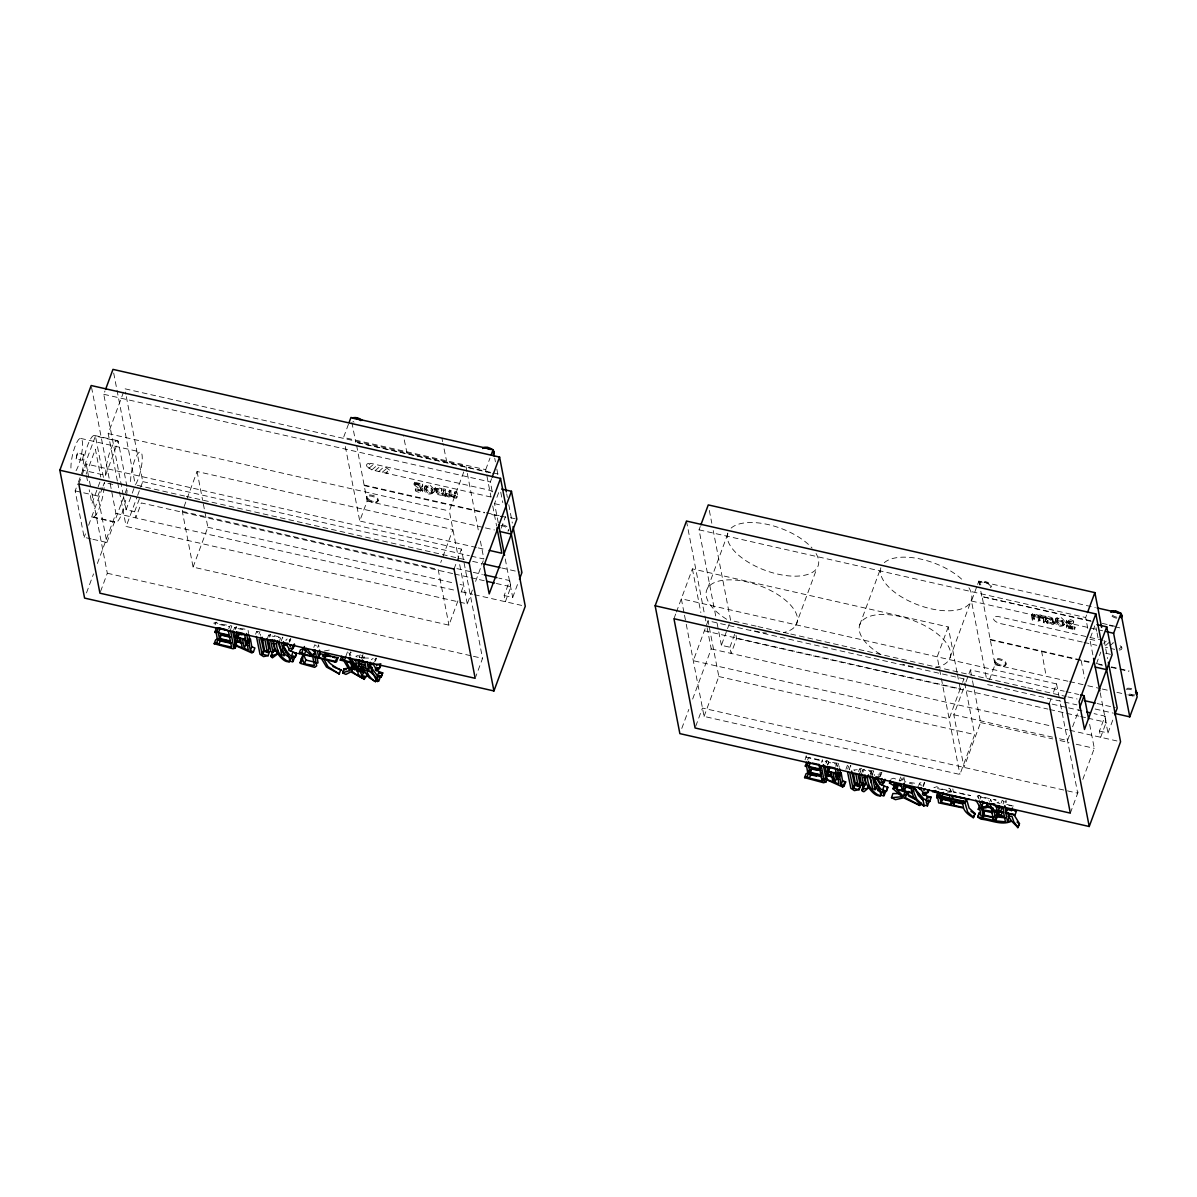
<?xml version="1.0" encoding="UTF-8"?>
<svg xmlns="http://www.w3.org/2000/svg" width="1197" height="1197" viewBox="0 0 1197 1197"><rect width="100%" height="100%" fill="white"/><g stroke="black" fill="none" stroke-linecap="round" stroke-linejoin="round"><path stroke-width="0.75" stroke-dasharray="5 3.75" d="M426.162 488.316C425.279 497.353 436.755 492.386 430.007 486.581C428.197 483.932 424.696 488.989 426.955 487.508C429.947 487.104 431.773 490.291 431.324 492.94M426.716 486.82C425.743 489.573 429.558 494.032 431.878 491.458M1062.308 625.103C1063.34 616.635 1052.103 620.54 1059.599 625.612C1067.126 627.527 1059.719 612.505 1057.131 620.465M1057.684 618.969C1056.637 621.737 1060.572 626.27 1062.861 623.607M414.371 482.211L414.566 483.244C420.192 484.83 424.097 492.94 415.913 488.316L415.254 489.782L420.716 490.979L420.012 489.214L414.012 484.74L414.371 482.211L422.706 484.097L422.87 484.95L422.317 486.446L415.673 484.935L416.227 483.438L422.87 484.95M1067.739 622.425L1073.111 623.607L1073.754 622.126L1068.712 620.659L1067.679 622.934L1074.652 629.712L1066.303 627.812L1066.153 626.974L1066.707 625.477L1073.35 626.989L1072.796 628.485L1066.153 626.974M1068.293 620.929L1069.011 622.709L1075.011 627.183L1074.652 629.712M435.977 490.531C435.289 494.87 441.693 493.119 442.396 495.184C438.536 495.738 431.698 492.386 435.154 487.867A4.145 1.93 20.3 0 1 437.04 487.403L441.992 488.78L441.543 491.294C433.239 490.172 436.172 486.491 442.202 489.812M436.531 489.034C435.843 493.373 442.247 491.623 442.95 493.688L442.396 495.184M1046.821 622.096C1057.16 626.57 1050.757 617.996 1046.073 618.236L1046.627 616.739C1050.487 616.186 1057.325 619.537 1053.854 624.056A4.145 1.93 20.3 0 1 1051.983 624.52L1047.031 623.143L1046.821 622.096C1046.896 618.46 1052.896 624.894 1053.061 620.555C1052.672 616.814 1047.225 618.939 1046.627 616.739M450.94 490.516L450.985 496.65L456.296 498.326L456.7 491.817L454.995 491.428L454.441 492.925C458.795 500.166 448.202 497.219 450.386 492.012L450.94 490.516L449.234 490.127L449.264 495.962L446.705 495.573L445.434 494.825L445.194 489.199L443.488 488.81L443.997 495.827L445.703 496.216L446.137 494.107C449.788 495.034 460.426 500.735 456.7 491.817M1031.649 615.587L1032.323 620.106L1034.028 620.495L1034.582 618.999C1030.228 611.757 1040.806 614.704 1038.622 619.911L1038.068 621.408L1039.774 621.797L1039.639 616.425L1041.106 615.901L1043.589 617.098L1043.829 622.709L1045.535 623.098L1046.088 621.602L1045.026 616.081L1043.32 615.707L1042.871 617.817L1034.193 615.108L1031.649 615.587L1032.413 613.807L1034.747 613.612L1038.038 615.273L1038.068 621.408M1032.203 614.091L1032.323 620.106M434.84 488.271L436.471 491.907L442.95 493.688M1054.183 623.652L1052.552 620.016L1046.073 618.236M449.264 495.962L449.234 490.127M455.01 497.264L454.995 491.428M1034.013 614.66L1034.028 620.495M1039.759 615.961L1039.774 621.797M920.942 782.539L919.356 783.826L921.106 785.367L924.772 782.599L923.336 786.504M424.576 487.418C422.317 497.877 440.466 494.795 431.339 486.416C428.87 482.765 421.149 487.792 426.985 486.61C430.576 486.67 434.107 490.112 432.94 493.792M425.13 485.922C423.499 490.381 429.888 495.049 433.494 492.296M1055.53 619.612C1053.285 630.071 1071.42 626.989 1062.278 618.595C1059.809 614.959 1052.103 620.016 1057.939 618.804C1061.544 618.849 1065.061 622.32 1063.894 626.001M1056.068 618.116C1054.452 622.59 1060.841 627.228 1064.447 624.505M415.254 489.782L415.464 490.845C424.307 495.962 423.663 487.104 415.673 484.935M422.556 491.728L422.87 488.63L416.227 483.438M1073.754 622.126L1073.559 621.078C1064.687 615.348 1063.909 626.899 1072.796 628.485M1066.467 620.181L1067.35 622.59L1073.35 626.989M123.246 495.094L103.75 394.292L104.992 390.97M91.137 538.904L84.149 537.318L75.157 490.89L77.715 483.992M78.344 482.271L95.446 436.067L118.189 441.229L127.166 487.658A21.606 5.207 -77.2 0 1 126.568 495.408M78.807 483.902L81.261 477.259M81.875 475.598L86.169 463.972L461.414 549.109L482.556 658.38L475.793 676.649M86.169 474.102L95.386 449.189L100.757 477.019M117.351 480.94L108.194 433.598L123.515 392.197M99.875 482.077L91.885 503.668L89.191 489.753M92.887 539.308L106.892 542.48L97.9 496.037L101.087 487.418M105.56 475.359L118.189 441.229A21.606 5.207 -77.2 0 0 110.378 450.551A21.606 5.207 -77.2 0 0 105.56 475.359L82.817 470.197A21.606 5.207 -77.2 0 1 87.635 445.389A21.606 5.207 -77.2 0 1 95.446 436.067L104.079 480.715M84.149 537.318L85.421 533.877M88.608 525.259L102.523 487.613M103.151 485.907L104.423 482.496A21.606 5.207 -77.2 0 1 99.605 507.304A21.606 5.207 -77.2 0 1 91.795 516.64L114.538 521.802A21.606 5.207 -77.2 0 0 126.358 496.83M86.498 592.904L93.531 573.887M97.376 563.518L115.914 513.378L109.555 480.491M106.892 542.48L127.166 487.658M452.646 573.558L141.351 502.935L135.815 517.882L134.618 511.703L126.089 509.757L131.625 494.81M132.239 493.149L134.692 486.506M100.548 591.527L107.311 573.243L91.107 489.468M472.381 590.061L467.279 603.857L126.149 526.471L136.997 497.144M137.64 495.423L142.742 481.613L126.194 396.027M134.618 511.703L140.154 496.74M457.927 600.879L448.95 625.148L193.091 567.109L182.318 511.388L197.071 471.513L452.915 529.568L440.735 562.5M193.091 567.109L207.844 527.249L202.981 502.082M215.101 624.804L216.059 622.216L218.093 623.637L231.859 625.971L230.901 628.56M228.717 628.859L229.674 626.27M233.624 630.146L234.582 627.557L236.378 626.914L238.053 628.081L247.974 629.637L248.572 633.572M235.42 629.502L236.378 626.914M255.589 634.245L256.547 631.657L259.899 631.552L260.497 635.442M258.941 634.141L259.899 631.552M267.664 637.777L268.622 635.188L270.582 634.5L280.278 637.403M269.624 637.088L270.582 634.5M348.492 424.127L343.569 437.429L485.713 469.673L490.979 496.92M279.604 640.575L280.562 637.986L272.003 636.041M281.205 641.023L282.642 637.148L283.165 640.171M490.815 472.89L355.733 442.247L498.057 473.997L492.58 473.294M289.031 642.46L290.467 638.57M289.883 641.502L290.841 638.914L287.489 641.472L285.769 640.215L287.175 638.989M476.361 547.463L359.743 521.009L367.12 501.064L356.616 445.359M366.551 497.219L366.925 496.216M366.521 497.967L366.88 496.979M313.809 647.368L314.766 644.779L316.442 645.946M317.654 647.368L318.611 644.779L319.15 648.4M372.806 502.366L373.165 501.363M377.848 501.304L378.222 500.316M407.085 453.364L403.479 436.172M346.008 655.821L347.444 651.931M349.344 655.702L350.781 651.811L351.424 653.427M414.012 484.74L414.566 483.244M415.464 490.845L415.913 488.316M422.317 486.446L422.706 484.097M359.22 657.318L360.177 654.729M420.716 490.979L421.269 489.498M361.584 658.395L363.02 654.505M446.885 462.386L442.935 443.429M374.631 661.956L376.067 658.081M375.484 660.924L376.442 658.335L373.09 660.983L371.519 659.487L373.12 658.41M441.648 491.309L441.992 488.78M442.082 494.122L442.74 492.64M443.997 495.827L443.488 488.81M445.434 494.825L445.194 489.199M445.703 496.216L446.137 494.107M467.279 603.857L449.324 510.984L464.631 469.583M456.805 497.832L457.359 496.336M485.713 469.673L490.007 458.032M454.037 569.039L456.506 562.395M457.119 560.735L461.414 549.109M492.117 491.024L490.366 482.002L491.593 478.68M461.129 592.216L463.688 585.288L460.067 584.465M498.266 522.82L494.556 503.668L499.478 490.381M475.583 581.428L483.229 560.735M501.169 528.206L505.478 516.58M509.698 580.59L510.895 586.769L505.373 601.732L504.176 595.537L509.698 580.59L498.775 578.106M504.176 595.537L512.705 597.468L517.613 584.181M715.701 615.976L699.048 529.837L700.275 526.515M673.956 618.714L675.796 613.732M676.41 612.071L692.39 568.874L948.233 626.929L957.031 672.445M707.891 587.727L729.078 530.421M686.255 624.28L704.075 716.419L959.919 774.459L974.672 734.584L963.899 678.864L708.04 620.824L693.302 660.699L949.146 718.739L961.969 684.071M681.781 728.434L688.829 709.417M692.659 699.048L711.213 648.909L706.619 625.163M736.035 635.383L736.634 638.48L731.113 653.427L729.901 647.233L721.387 645.303L726.908 630.34M727.522 628.679L729.975 622.036M695.696 726.325L702.459 708.055L1077.704 793.192L1059.734 700.305M704.075 716.419L718.828 676.544L709.088 626.226M729.901 647.233L735.437 632.285M795.706 625.582L816.908 568.276M805.042 759.856L806.494 755.935L804.085 756.893L820.334 760.574M807.586 759.975L808.544 757.372L820.229 760.02M859.715 624.909L880.917 567.602A48.06 22.414 20.3 0 0 930.877 608.749A48.06 22.414 20.3 0 0 968.792 587.532M821.471 762.339L822.444 759.721L822.923 763.102M826.02 763.282L826.992 760.679L828.683 761.846L838.693 763.417L839.292 767.382M827.711 764.464L828.683 761.846M827.651 764.973L828.608 762.369L836.733 764.21L837.72 769.282M835.671 766.26L836.628 763.656M837.72 766.02L838.693 763.417M845.89 769.387L847.341 765.467L848.643 766.379L849.316 769.791M847.685 768.998L848.643 766.379M849.272 769.267L850.723 765.347L851.321 769.282M858.548 771.631L859.521 769.028L861.481 768.324L860.044 772.245M860.015 772.499L860.987 769.88L859.521 769.028M861.96 772.499L862.992 769.372L873.66 770.988L874.438 775.566M870.309 773.861L871.281 771.242M870.593 774.444L871.551 771.841L862.917 769.88L863.621 773.486M873.66 770.988L872.209 774.908L869.83 775.162M876.773 776.778L880.094 776.344L881.052 773.741M881.456 774.085L880.094 776.344M948.233 626.929L937.176 656.824L939.286 667.746M900.713 776.958L899.261 780.878L902.673 780.938L904.124 777.018M901.072 780.579L902.029 777.96L902.673 781.282M950.059 657.662L971.261 600.355M986.238 677.337L971.47 601.029L977.006 586.081M977.62 584.42L978.847 581.099L1095.315 607.522M979.49 583.433L979.849 582.445M979.819 583.193L979.445 584.196L978.847 581.099M984.533 582.385L984.907 581.398A6 2.798 20.3 0 1 990.727 587.143M1091.17 621.378L981.839 596.57L1091.365 620.884M990.772 587.532L991.146 586.53M918.638 785.621L919.595 783.003M922.932 786.16L924.383 782.24M962.612 682.335L963.899 678.864M974.268 689.876L980.582 722.539L963.989 767.382L953.814 714.759L965.306 683.711M965.934 681.991L970.408 669.916L1064.253 691.208M989.485 679.627L995.006 664.679L982.019 596.076M994.453 660.819L994.827 659.831M994.408 661.582L994.782 660.579M949.535 791.83L950.493 789.227L948.997 788.18L947.545 792.1L951.271 792.055L952.722 788.135L953.231 791.606L970.662 795.556L953.336 792.16M1000.692 665.966L1001.066 664.978M1005.749 664.919L1006.108 663.931M1042.871 617.817L1043.32 615.707M1043.829 622.709L1043.589 617.098M1045.026 616.081L1045.535 623.098M978.233 797.995L979.206 795.377L980.912 796.648L996.143 800.105L990.667 799.387L989.695 802.005M1046.283 619.268L1046.836 617.787M979.939 799.252L980.912 796.648M1046.373 619.298L1046.926 617.802M1046.926 622.126L1047.48 620.63M1047.031 623.143L1047.375 620.6M1041.585 651.018L1046.178 676.29M1052.477 622.874L1053.031 621.378M1001.201 802.933L1002.173 800.329L1003.999 801.451L1004.492 803.935M1066.303 627.812L1066.707 625.477M1003.041 804.055L1003.999 801.451M1005.076 802.843L1006.034 800.239L1006.468 803.037M1073.2 623.622L1073.559 621.078M1074.457 628.679L1075.011 627.183M1049.185 703.836L1051.041 698.853M1053.495 692.21L1056.562 683.906L681.317 598.784L684.145 613.358M1087.759 628.365L1085.664 617.532L1086.891 614.211M1092.876 654.879L1089.854 639.213L1094.761 625.911M1069.43 735.377L1067.515 740.554L1058.492 738.519M1072.632 726.759L1079.006 709.507M1096.467 663.751L1100.761 652.111M1104.996 716.12L1106.193 722.315L1100.656 737.262L1099.459 731.068L1104.996 716.12L1094.073 713.636M1070.327 813.122L1078.976 789.736M1082.806 779.382L1094.297 748.334L1089.375 722.928M1099.459 731.068L1107.988 732.998L1112.911 719.711M1131.464 695.637L1131.838 694.634M434.287 489.768L434.601 489.364A4.145 1.93 20.3 0 1 436.486 488.9L441.439 490.276M1054.737 622.156L1054.407 622.56A4.145 1.93 20.3 0 1 1052.537 623.024L1047.584 621.647M423.095 490.231L420.461 490.74L416.017 489.349M1065.914 621.677L1068.562 621.183L1073.006 622.575M450.985 496.65L448.516 497.009L445.583 495.603M1038.038 615.273L1040.507 614.914L1043.425 616.32M378.821 471.498L384.387 466.456L389.279 469.867A6.613 3.082 20.3 0 1 385.658 473.024L389.279 469.867M491.054 496.95A6.613 3.082 20.3 0 1 489.453 496.695L371.833 469.912L366.94 466.501L370.561 463.329L488.137 489.887A6.613 3.082 20.3 0 1 492.76 491.892M368.856 468.386L373.808 464.062M371.833 469.912L377.549 464.9M1119.105 649.028L1121.514 646.919L1118.207 644.195M375.08 470.645L380.96 465.678M382.247 472.276L387.364 467.967M1103.664 643.298L1106.223 641.143M1109.858 645.752L1113.39 642.774L1109.649 641.921L1104.083 646.964L1107.494 647.742M449.803 494.466L445.987 493.329M455.563 495.767L451.703 494.615M1033.46 616.156L1037.32 617.308M1039.205 617.457L1043.036 618.595M881.935 772.783L879.017 775.267L876.803 774.085L881.546 772.424M324.387 650.988L330.507 649.836M216.059 622.216L213.665 623.158L229.779 626.809M77.386 453.065L76.099 458.915L82.354 460.336L83.715 457.508L83.64 454.471L77.386 453.065L76.099 458.915M83.64 454.471L82.354 460.336M826.992 760.679L825.182 761.322L826.633 762.175M890.927 779.142L893.501 778.23L900.892 780.878M979.206 795.377L977.231 796.08L979.49 799.641M914.538 783.182L904.872 781.776L904.363 778.604M368.526 658.111L364.98 658.006L363.693 655.956M857.232 769.731L853.7 769.91L855.197 770.943M1082.238 642.026L1000.318 623.532A6.613 3.082 20.3 0 1 993.405 618.699A6.613 3.082 20.3 0 1 999.001 616.709L1088.058 636.999M1084.063 642.445L1096.796 645.318M1110.921 648.505L1114.661 649.358M103.75 394.292L490.366 482.002M699.048 529.837L1085.664 617.532M1102.302 623.368L1107.764 624.595M1109.589 625.014L1116.876 626.674M1109.395 625.507L1113.045 626.345M1114.871 626.749L1120.332 627.991M971.47 601.029L1102.676 630.789M1032.876 618.61L1034.582 618.999M1038.622 619.911L1040.328 620.3M1044.383 621.228L1046.088 621.602M1066.856 626.315L1075.205 628.216M413.818 483.708L422.152 485.593M442.935 490.306L444.641 490.695M448.68 491.623L450.386 492.012M454.441 492.925L456.147 493.314M494.556 503.668L502.68 505.508M1089.854 639.213L1097.978 641.053M444.551 494.331L446.257 494.72M510.356 517.688L515.219 518.795M364.307 485.099L484.576 512.376M486.401 512.795L499.149 515.683M500.974 516.102L506.436 517.343M1105.639 653.218L1110.517 654.325M364.112 485.593L484.396 512.87M491.683 514.53L502.605 517.014M108.194 433.598L449.324 510.984M94.473 435.439L117.201 440.601M990.413 639.422L1090.198 662.061M1097.26 663.662L1102.542 664.859M1111.37 666.864L1118.432 668.465M1120.197 668.854L1129.01 670.859M990.218 639.916L1090.018 662.554M1098.831 664.559L1102.362 665.352M1111.19 667.357L1118.237 668.958M1120.003 669.362L1128.831 671.352M367.12 501.064L483.588 527.488M485.398 527.907L494.481 529.972M80.633 438.401L140.333 451.942M995.006 664.679L1067.889 681.213M1069.699 681.617L1084.168 684.908M1087.804 685.731L1100.537 688.619M1102.362 689.038L1107.809 690.265M1116.906 692.33L1126.003 694.395M1127.828 694.814L1134.307 696.28M478.187 547.882L485.473 549.528M142.742 481.613L469.359 555.707M471.169 556.126L483.872 558.999L480.356 540.79M1066.063 691.612L1078.692 694.484M137.131 485.264L184.547 496.022M186.373 496.426L465.379 559.732M472.68 561.378L481.793 563.443M501.857 568.006L520.097 572.136M756.13 626.166L730.604 620.375L713.232 530.57M757.955 626.585L788.958 633.617M790.783 634.036L1026.024 687.407M1027.849 687.811L1066.153 696.504M1067.963 696.923L1077.091 698.988M1097.155 703.537L1115.38 707.666M107.925 483.289L113.161 484.486M987.645 684.609L1062.352 701.562M1064.178 701.981L1076.926 704.868M1095.15 708.998L1113.375 713.143M456.91 568.605L471.468 571.912M473.294 572.331L482.391 574.395M1052.193 704.135L1066.766 707.442M1068.577 707.861L1084.961 711.572M182.318 511.388L438.162 569.428L448.95 625.148M454.471 573.976L469.029 577.283M470.855 577.687L485.413 580.994M496.336 583.478L510.895 586.769M704.36 630.789L960.203 688.829L959.156 683.367M736.634 638.48L1047.929 709.088M1049.754 709.507L1078.886 716.12M1080.696 716.524L1086.158 717.766M1087.983 718.185L1106.193 722.315M75.157 490.89L97.9 496.037M207.844 527.249L452.81 582.819M115.914 513.378L454.396 590.166M461.683 591.812L472.606 594.296M474.416 594.7L521.653 605.413M711.213 648.909L1049.694 725.696M1056.966 727.342L1067.889 729.826M1069.714 730.245L1116.936 740.958M92.767 517.254L115.511 522.416M953.814 714.759L1056.697 738.1M980.582 722.539L1052.776 738.923M1060.003 740.554L1069.026 742.604M1076.238 744.235L1094.297 748.334M718.828 676.544L974.672 734.584M107.311 573.243L471.618 655.896M473.443 656.315L482.556 658.38M237.994 628.59L246.043 630.415M980.837 797.157L987.959 798.773L988.438 800.165M359.384 657.258L366.432 658.859M950.957 791.621L933.869 787.731L936.892 786.668L939.51 788.494L950.852 791.067L950.493 789.227M1006.692 804.429L1014.308 806.165L1008.832 805.446M1000.019 803.456L996.981 802.768L999.375 801.81L1001.44 803.247M909.451 783.347L912.428 784.02M1089.869 637.417L1102.587 640.305M357.245 657.048L355.823 656.285L357.768 655.582L364.142 657.811L361.419 655.372M268.622 635.188L270.073 636.041M234.582 627.557L236.018 628.41M256.547 631.657L257.849 632.57M348.716 652.754L350.945 655.567M990.667 799.387L991.64 801.855M1104.098 640.275L1107.644 658.604M1096.048 627.737L1096.721 631.223M1097.065 632.959L1098.412 639.931M1100.193 692.704L1107.988 732.998M1081.19 660.549L1084.617 678.235M1056.562 683.906L1059.39 698.479M980.822 591.273L981.839 596.57M970.408 669.916L972.159 678.983M972.503 680.794L973.909 688.066M957.391 674.27L958.797 681.557M939.63 669.572L941.051 676.859M941.396 678.669L959.919 774.459M871.551 771.841L872.269 775.506M709.327 510.416L711.811 523.239M717.123 623.308L721.387 645.303M708.04 620.824L708.744 624.415M686.48 521.054L704.494 614.211M704.853 616.036L706.26 623.338M692.39 568.874L700.843 612.58M684.489 615.168L685.911 622.455M506.675 493.748L507.378 497.413M508.8 504.745L512.346 523.059M494.735 458.242L495.423 461.862M496.83 469.074L497.877 474.506M500.765 492.206L502.785 502.65M505.254 558.999L512.705 597.468M492.745 506.002L496.605 525.992M466.965 471.603L465.917 466.142L124.787 388.756L125.835 394.217M467.324 473.428L478.95 533.518M441.917 438.132L442.606 441.663M351.888 422.391L355.733 442.247M345.335 446.511L359.743 521.009M197.071 471.513L202.637 500.286M113.685 373.045L135.306 484.845M123.605 496.935L126.089 509.757M117.71 482.765L119.116 490.052M119.461 491.877L126.149 526.471M91.541 387.349L109.211 478.665M86.169 463.972L90.748 487.658M86.498 475.837L87.845 482.795M70.937 468.027A18.015 4.339 -77.2 0 1 76.952 442.142A18.015 4.339 -77.2 0 1 82.518 446.361A18.015 4.339 -77.2 0 1 75.531 471.513M130.638 481.568A18.015 4.339 -77.2 0 1 136.638 455.698A18.015 4.339 -77.2 0 1 142.219 459.902A18.015 4.339 -77.2 0 1 135.231 485.054M353.998 422.152A6 2.798 20.3 0 1 352.98 421.314M500.915 525.603A6 2.798 20.3 0 1 507.588 528.505M508.306 529.373A6 2.798 20.3 0 1 508.605 530.974M508.56 530.6A6 2.798 20.3 0 1 507.782 531.034M502.74 524.84A6 2.798 20.3 0 1 506.93 526.65M366.94 466.501A6.613 3.082 20.3 0 1 370.561 463.329M880.274 654.22A48.06 22.414 20.3 0 1 868.708 616.709A48.06 22.414 20.3 0 1 935.994 632.764A48.06 22.414 20.3 0 1 935.5 667.387M913.057 666.759A48.06 22.414 20.3 0 1 902.852 664.23M726.639 619.253A48.06 22.414 20.3 0 1 715.582 582.101A48.06 22.414 20.3 0 1 782.359 597.737A48.06 22.414 20.3 0 1 783.437 632.555M766.499 633.093A48.06 22.414 20.3 0 1 762.684 632.585M759.332 632.001A48.06 22.414 20.3 0 1 750.803 629.921M816.04 553.493A48.06 22.414 20.3 0 1 777.392 574.021A48.06 22.414 20.3 0 1 727.791 533.069M731.128 528.101A48.06 22.414 20.3 0 1 770 525.004A48.06 22.414 20.3 0 1 812.09 548.121M884.314 562.665A48.06 22.414 20.3 0 1 963.091 580.53M1116.502 618.25A6 2.798 20.3 0 1 1110.247 613.103M1116.861 617.248A6 2.798 20.3 0 1 1110.936 613.702M1134.232 695.861A6 2.798 20.3 0 1 1128.547 694.574M1126.422 689.442A6 2.798 20.3 0 1 1134.457 691.268M1134.591 694.873A6 2.798 20.3 0 1 1127.634 692.824M1126.796 688.44A6 2.798 20.3 0 1 1132.123 688.888M979.789 585.034A6 2.798 20.3 0 1 985.281 582.58A6 2.798 20.3 0 1 990.353 588.146M980.882 584.914A6 2.798 20.3 0 1 984.907 581.398M1121.514 646.919A6.613 3.082 20.3 0 1 1119.345 650.091M367.569 499.688A6 2.798 20.3 0 0 377.429 501.932A6 2.798 20.3 0 0 371.594 496.171A6 2.798 20.3 0 0 367.569 499.688M367.943 498.7A6 2.798 20.3 0 0 377.788 500.93A6 2.798 20.3 0 0 371.968 495.169A6 2.798 20.3 0 0 367.943 498.7M995.47 663.303A6 2.798 20.3 0 0 1005.33 665.532A6 2.798 20.3 0 0 999.495 659.771A6 2.798 20.3 0 0 995.47 663.303M995.844 662.3A6 2.798 20.3 0 0 1005.689 664.544A6 2.798 20.3 0 0 999.869 658.784A6 2.798 20.3 0 0 995.844 662.3"/><path stroke-width="1.5" d="M284.407 643.462L286.053 645.363L287.834 643.732M875.441 777.362L877.102 779.277L878.882 777.631M376.501 679.058L375.544 681.647C372.297 680.749 361.374 667.567 370.995 672.235L372.342 671.756L362.781 669.587L363.858 667.642L368.571 669.677L370.008 665.786L369.394 663.183M354.447 664.111L351.843 671.128L354.581 673.342A30.583 14.259 20.3 0 0 364.307 679.103L350.871 671.861L345.903 674.405L342.746 672.983L344.123 668.824L348.252 668.195M370.202 662.255L369.245 664.844C369.364 663.707 379.763 691.462 377.534 677.816L378.072 676.904L381.215 676.904L382.651 673.028L377.324 670.814M378.776 681.228L380.347 676.874L379.569 675.392M253.45 651.856L250.353 650.719L248.961 642.714L250.397 638.824L251.789 646.829L254.886 647.981L253.45 651.856L251.909 652.993L234.851 645.273L236.393 641.068L242.213 643.298M236.393 641.068L234.851 645.273M302.676 658.559L301.449 658.889L300.013 662.764L300.836 663.527L314.691 667.357L316.651 665.846L314.991 657.258L321.529 658.739L326.512 667.073L339.245 673.941L327.963 666.669L324.058 659.308L335.175 662.091L336.537 661.612L337.973 657.737L320.183 653.697L319.494 650.166M326.961 659.382C329.998 666.744 349.674 673.178 337.838 668.824M837.795 772.993L841.132 772.693L842.538 780.758L845.666 781.91L844.214 785.831L842.658 786.983L825.451 779.202L832.888 781.686L833.86 779.067M826.903 775.282L832.873 777.197M918.144 786.923L919.655 789.287L921.51 787.566M920.792 802.574L919.715 805.521L903.675 797.815L895.446 799.656L891.511 797.711L902.149 796.693L893.022 788.793L894.473 784.888M284.542 642.819L283.105 646.709L289.135 657.273L289.734 661.043L292.277 661.806L293.13 661.208L291.649 657.617L295.27 657.318L296.706 653.442L291.051 651.153M292.981 661.672L294.567 657.318L293.804 655.836M875.097 778.02L874.124 780.639L880.214 791.292L880.812 795.107L883.386 795.87L884.239 795.272L882.743 791.651L886.393 791.352L887.845 787.431L882.129 785.127M884.089 795.736L885.69 791.352M929.785 801.451L924.069 799.147L913.64 787.491L922.947 800.045L924.189 805.207L927.466 805.85L926.134 801.751L929.785 801.451L931.161 797.172L926.523 796.035L920.089 788.778M927.466 805.85L929.067 801.451L928.303 799.955M362.571 666.729L361.614 669.318L360.94 667.896L363.02 667.447L356.661 666.101L355.808 660.924L354.387 660.16L356.332 659.472L362.706 661.702M59.85 470.241L91.181 385.524L500.541 478.396L525.274 606.236L493.927 690.953L84.583 598.096L59.85 470.241L469.209 563.114L493.927 690.953M105.605 389.309L112.967 369.379L499.583 457.089L506.316 491.907M220.951 635.128L219.784 640.38L217.33 639.288L216.313 633.213L214.847 632.27L216.283 628.38L218.243 627.692L228.851 630.879M214.847 632.27L216.807 631.567L218.243 627.692M236.213 645.572L235.255 648.161L232.966 648.774L214.173 643.732L215.61 639.856L218.153 638.854L220.383 640.41L231.171 642.849M228.343 630.699L229.211 635.173L218.467 632.734L219.904 628.859M214.173 643.732L216.717 642.729L218.153 638.854M219.41 638.45L218.408 633.243L229.315 635.727L230.318 640.934L219.41 638.45L220.846 634.575L229.944 636.639M219.515 639.003L230.423 641.472L231.53 647.143L218.946 644.285L220.383 640.41M241.914 634.814L239.071 634.156L237.769 638.779L235.465 637.642L236.422 635.053M234.956 644.944L242.228 647.742L241.27 642.804L234.896 641.353L236.333 637.477M235.255 648.161L233.639 647.278L235.076 643.388L232.697 631.073M244.607 634.305L245.58 639.318L237.515 637.492L238.951 633.617L245.4 635.068M234.896 641.353L237.141 640.47L238.098 637.881M237.634 638.046L240.477 638.689L241.166 642.25L238.981 641.757L240.417 637.881M248.901 634.934L249.53 637.672L248.093 641.562L242.497 639.153L244.293 648.475L248.288 649.986L247.076 643.777L245.654 643.013L246.612 640.425M244.293 648.475L245.729 644.585L244.532 638.375M250.353 650.719L251.789 646.829M266.826 639.153L268.816 648.594L267.38 652.485L264.776 651.452L262.906 640.979L261.425 639.946L262.382 637.358M256.412 636.46L260.018 654.28L263.52 656.584L268.158 655.717L262.113 654.116L263.549 650.24L260.841 637.223M262.786 654.46L264.223 650.57L269.594 651.841L267.904 651.796M349.105 422.466L350.945 417.484L493.089 449.728L494.376 456.446M268.158 655.717L269.534 651.467M290.422 659.532C286.936 667.567 273.26 650.629 274.532 644.674L273.23 643.762L274.667 639.886M356.631 418.77L357.005 417.783M277.869 651.886L276.911 654.475L272.422 657.826L270.836 656.24L272.273 652.35M267.185 639.078L268.637 639.931L270.702 651.407L272.991 652.44L274.427 648.565L272.692 639.617M271.495 657.213L272.452 654.624M289.465 662.121C282.013 658.844 276.582 651.961 276.567 643.552L277.524 640.964M270.836 656.24L276.522 654.116L277.48 651.527M295.27 657.318L290.602 655.836L287.609 652.47L283.764 646.769L285.2 642.879M286.053 645.363L287.011 642.774M272.991 652.44L270.567 639.931L279.125 641.861L281.579 654.564L284.033 655.642L285.47 651.767L284.706 648.235M294.642 644.405L293.205 648.295L290.632 650.959L288.986 650.57L288.642 648.879L292.816 647.936L294.253 644.061M291.455 656.24L292.891 652.35M295.195 656.958L296.632 653.068M300.013 662.764L301.749 661.806L301.464 658.634L302.901 654.759L303.739 654.954L302.302 658.829L304.442 663.916L314.362 665.532L312.806 656.764L299.055 653.637L300.492 649.762L303.32 648.654L305.923 650.465L304.487 654.34L312.537 656.18L313.494 653.592M299.055 653.637L301.883 652.53L303.32 648.654M312.537 656.18L303.469 649.133L304.427 646.545M304.442 663.916L305.878 660.026L303.739 654.954M315.006 649.836L316.397 657.048L313.539 656.405L314.976 652.515L312.537 649.956M336.537 661.612L318.746 657.587L320.183 653.697M324.806 657.632L329.07 653.727L324.686 654.175L322.442 655.971L324.806 657.632L325.764 655.043M335.175 662.091L336.133 659.502M342.686 672.714L349.674 670.619L343.943 660.939L340.247 660.101L341.684 656.225M340.247 660.101L342.507 659.308L343.464 656.719M339.245 673.941L340.771 669.722M348.402 658.036L351.738 662.27L344.362 660.594L345.798 656.719M342.746 672.983L344.123 668.824M350.601 669.617L352.187 662.899L346.142 661.522L350.601 669.617L352.771 664.53M357.708 668.165L356.751 670.754L358.546 670.111L365.235 672.325L364.561 670.515L353.833 668.076L354.791 665.487M358.352 663.243L357.948 661.148L364.995 662.749L365.399 664.844L358.352 663.243L359.309 660.654M358.457 663.796L365.504 665.397L365.923 667.582L358.876 665.996L358.457 663.796L359.893 659.906M361.614 669.318L357.918 668.48L359.833 663.407M360.776 668.345L361.733 665.756M360.043 671.143L361 668.554M362.781 669.587L363.738 666.998M356.751 670.754L358.008 671.472C356.437 679.253 373.15 677.263 362.212 675.781L363.649 671.906M364.307 679.103L365.265 676.514M364.202 679.432L365.16 676.844M366.701 676.589L367.659 674.001M376.307 670.634C384.521 667.223 371.848 666.819 376.307 670.634L377.264 668.046M376.89 670.529L377.848 667.941M379.419 667.672L380.377 665.083M379.808 668.031L380.766 665.442M369.245 664.844L377.474 675.841L378.91 671.951M381.215 676.904L382.576 672.654M487.403 448.441L487.763 447.454M491.234 454.71L493.089 449.728M493.688 452.825L494.047 451.838M492.206 477.019L499.583 457.089M469.209 563.114L500.541 478.396M511.463 491.294L483.812 566.046L489.199 593.907L516.85 519.169L511.463 491.294L501.708 489.094M519.453 579.198L521.922 572.555L513.049 526.725M655.148 605.772L686.48 521.054L1095.839 613.926L1120.557 741.781L1089.225 826.499L679.866 733.626L655.148 605.772L1064.492 698.644L1089.225 826.499M700.888 524.855L708.265 504.91L1094.881 592.62L1101.614 627.437M811.431 768.953L810.249 774.25L807.78 773.157L806.748 767.023L805.282 766.065L806.718 762.16M805.282 766.065L807.242 765.377L808.693 761.457M823.267 764.868L825.676 777.287L827.307 778.185L825.855 782.105L823.551 782.733L804.593 777.646L806.045 773.726L808.603 772.708L810.848 774.279L821.726 776.748M820.723 766.394L819.765 769.013L808.933 766.544L810.384 762.639M807.78 773.157L808.753 770.554M804.593 777.646L807.152 776.629L808.603 772.708M821.845 772.2L820.888 774.818L809.875 772.319L811.327 768.399L820.768 770.539M823.057 778.469L822.1 781.072L809.396 778.2L810.848 774.279M832.888 781.686L831.93 776.703L825.496 775.237L826.947 771.332M825.855 782.105L824.224 781.207L825.676 777.287M828.788 766.649L835.297 768.13L836.269 773.187L828.144 771.347L829.596 767.427M825.451 779.202L827.007 774.953M828.728 770.599L829.701 767.98M825.496 775.237L827.755 774.339L828.713 771.736M823.731 765.242L825.182 766.095L826.065 771.496L831.137 772.559L831.825 776.15L829.626 775.656L831.077 771.736M839.621 768.758L840.264 771.526L838.813 775.447L833.157 773.008L834.982 782.419L838.992 783.945L837.78 777.676L836.344 776.913L837.302 774.294M834.982 782.419L836.434 778.499L835.222 772.23M844.214 785.831L841.087 784.678L839.681 776.614L841.132 772.693M841.087 784.678L842.538 780.758M842.658 786.983L843.631 784.364M847.536 772.005L850.843 788.284L854.359 790.604L859.057 789.721L852.952 788.12L854.404 784.2L851.666 771.077M853.626 788.449L855.077 784.529L860.434 785.441L859.057 789.721M858.01 774.579L859.7 782.554L858.264 786.459L855.631 785.427L856.603 782.808M858.982 789.362L860.434 785.441M881.501 793.581C877.985 801.676 864.204 784.604 865.476 778.589L864.159 777.676L865.132 775.058M863.965 775.297L865.371 782.509L863.92 786.429L861.601 785.367L862.573 782.763M861.735 790.244L863.905 788.793L867.87 788.464L863.965 791.726L862.424 791.247L861.735 790.244L863.187 786.339L865.356 784.873M862.902 789.93L863.875 787.327L863.187 786.339M880.528 796.185C873.017 792.878 867.541 785.935 867.526 777.466L868.483 774.848M867.481 788.12L868.438 785.501M886.393 791.352L880.693 789.047L874.783 780.698L875.755 778.08M870.099 775.761L872.583 788.569L875.067 789.661L876.503 785.741L875.351 780.384M881.71 784.933C887.157 781.641 880.274 780.639 879.526 783.99L881.71 784.933L882.683 782.314M883.91 781.88L884.882 779.277M884.314 782.24L885.271 779.621M882.533 790.259L883.985 786.339M886.319 790.978L887.77 787.057M897.496 784.244L896.059 786.938L889.491 783.062L890.448 780.444M891.511 797.711L892.902 793.521L898.483 793.671M893.022 788.793L895.147 788.045L896.583 784.125M896.059 786.938L897.032 784.319M903.211 787.835L902.239 790.454L896.822 789.227L898.274 785.307L901.88 786.13M904.393 783.077L903.421 785.696L913.087 787.087L914.074 793.042L916.917 799.416L924.219 806.179L918.817 802.903L914.089 797.89L911.949 792.908L912.862 790.02M904.438 790.948L903.54 786.249L910.977 787.94L911.89 792.638L904.438 790.948L905.89 787.028L911.845 788.389M903.346 796.17L908.104 792.309L896.762 789.736L903.346 796.17L904.797 792.249L906.174 791.621M924.338 795.421C928.618 792.309 928.393 791.471 922.543 793.147C921.825 795.706 925.954 796.394 925.311 792.803M927.675 792.249L928.648 789.646M928.064 792.609L929.037 789.99M925.924 800.359L927.376 796.439M951.78 795.511L969.211 799.476L951.884 796.065L952.378 798.653L965.59 801.646L964.228 802.125L936.742 795.631L938.194 791.711M966.503 799.192L969.121 808.125L975.121 813.571L973.206 817.656L969.54 815.262A18.718 8.723 20.3 0 1 963.585 808.065L938.628 802.843L937.939 798.459L936.653 797.636L937.61 795.032M966.548 799.042L965.066 803.112L962.687 803.367L940.333 798.294L941.306 795.691M949.401 794.988L938.059 792.414L935.441 790.574L932.418 791.651L949.505 795.526L950.014 798.115L942.054 796.304L943.505 792.399M952.258 802.14L951.301 804.743L940.977 802.409L942.413 798.489M941.56 801.661L942.533 799.042M952.378 798.653L953.351 796.035M953.665 805.282L952.977 801.691L962.792 803.92L963.48 807.511L953.665 805.282L955.116 801.377M962.687 803.367L963.645 800.763M973.206 817.656L975.121 813.571M984.368 814.184L983.41 816.788L980.927 815.696L980.029 810.204L978.233 809.277L979.67 805.357M977.814 817.207L979.191 812.913L977.814 817.207L981.121 819.182C990.921 820.05 1001.949 825.84 1011.6 821.157L1018.019 827.546L1019.47 823.641L1014.083 814.933M975.779 800L979.864 806.823L982.587 808.409L986.163 807.631L981.794 806.389L983.246 802.469L982.168 801.077M984.592 811.491L983.141 815.411L992.956 817.641L993.211 818.928L995.889 820.244L994.228 811.671L982.393 809.86L983.35 807.257M991.969 812.568L992.852 817.087L983.036 814.858L984.473 810.938M986.089 807.272L987.54 803.352L983.246 802.469M986.163 807.631L987.136 805.027M991.7 811.97L993.151 808.065M997.206 812.778L996.248 815.381L998.642 814.439L1004.433 816.713L1003.655 812.748L995.874 810.982L997.325 807.062M993.211 818.928L994.168 816.309M995.874 810.982L998.433 809.98L999.405 807.362M986.508 802.693L988.767 806.778L993.435 810.608L997.894 813.032L998.852 810.414M995.889 820.244L997.34 816.324L996.248 811.536M998.642 814.439L1000.094 810.519M1003.041 807.855L997.939 805.731L995.53 806.673L1003.146 808.409L1003.894 812.269L1000.677 811.551L1002.128 807.631M1000.872 815.905L1002.323 811.985M1004.807 805.551L1005.241 808.349L1016.507 810.893L1015.071 814.813L1006.093 812.778L1007.545 808.858M1015.071 814.813L1005.869 813.257L1007.5 821.726L1011.345 820.663L1008.398 816.294L1009.355 813.676M1006.093 812.778L1005.345 808.903L1011.495 810.564L1012.453 807.945M1007.5 821.726L1008.951 817.82L1007.964 812.733M1087.504 612.55L1094.881 592.62M1064.492 698.644L1095.839 613.926M1017.54 827.621L1019.47 823.641M1106.746 626.839L1079.096 701.592L1084.482 729.452L1112.133 654.699L1106.746 626.839L1097.006 624.625M1079.649 707.786L1084.108 695.711L1080.502 694.888M1115.305 612.056L1115.664 611.054M1115.2 713.547L1129.773 716.853L1113.614 633.273L1120.991 613.343L1097.14 607.926M1121.589 616.44L1121.948 615.438M1114.751 714.729L1117.205 708.085L1108.347 662.27M1136.552 693.826L1136.926 692.839M1129.773 716.853L1137.15 696.923L1120.991 613.343M351.843 671.128L352.965 663.602L356.736 666.549L349.973 657.303M370.442 662.719L371.654 664.874L373.524 663.063M292.472 646.455L293.295 645.348M997.894 813.032L992.014 808.17L989.216 803.307M907.655 792.474L908.792 791.367M844.109 783.062L845.666 781.91M375.544 681.647L369.17 677.697L365.519 672.909L360.147 671.697L362.212 675.781M379.03 673.342L382.651 673.028M927.585 797.83L931.161 797.172M290.931 644.644L289.779 645.407L290.422 646.679M882.024 778.559L880.857 779.322L881.501 780.624M353.833 668.076L356.063 667.178L357.918 668.48M924.967 788.838L923.725 789.706L924.129 790.648M272.811 651.467L277.958 650.24M336.611 658.215L337.973 657.737M889.491 783.062L892.064 782.15L901.221 785.202M936.742 795.631L939.63 794.613L942.054 796.304M978.233 809.277L980.493 808.469L982.393 809.86M994.692 804.025L990.577 803.711M1011.495 810.564L1012.857 810.085M1015.146 811.371L1016.507 810.893M911.949 792.908L908.957 792.504L904.857 797.307L919.82 805.192M936.653 797.636L938.972 797.112L940.333 798.294M885.541 791.816L883.177 791.741M303.469 649.133L306.731 648.565L313.539 656.405M380.855 663.796L376.516 664.664L376.561 665.816M316.128 663.482L318.013 662.854L317.085 656.809M245.654 643.013L248.961 642.714M836.344 776.913L839.681 776.614M273.23 643.762L276.567 643.552M864.159 777.676L867.526 777.466M261.425 639.946L264.926 639.782L267.38 652.485M1008.398 816.294L1011.944 816.219L1013.709 821.591L1018.019 827.546M858.788 785.771L860.493 785.816M1005.271 817.895L996.712 816.893M294.701 653.338L296.706 653.442M314.691 662.15L305.878 660.026M377.474 675.841L381.14 676.544M1106.327 631.627L1113.614 633.273M499.942 531.528L511.314 534.116M1095.24 667.073L1106.612 669.647M489.124 550.351L501.872 553.253L496.95 527.817M483.618 563.862L500.032 567.587M1084.377 700.634L1095.33 703.118M484.216 574.799L496.964 577.687M1086.786 711.991L1090.422 712.813M487.239 581.413L494.511 583.059M218.318 627.901L226.577 629.772M236.617 631.956L242.916 633.393M812.179 763.043L819.406 764.674M981.166 801.481L984.727 802.289M327.245 655.821L330.776 656.629M985.385 806.299L991.595 807.706M369.005 666.789L372.192 667.507M985.236 806.793L988.513 807.541M944.134 798.878L951.017 800.449M960.024 802.484L963.301 803.232M222.777 635.532L230.048 637.178M813.002 769.312L817.731 770.374M992.657 812.793L982.153 810.339L983.036 814.858M809.995 772.873L820.992 775.372L822.1 781.072M996.248 815.381L1004.537 817.267L1005.42 821.875L995.261 820.813L977.74 816.833M301.464 658.634L302.302 658.829M809.501 774.504L816.414 776.075M219.036 640.619L231.021 643.343M332.542 657.033L335.265 657.811M344.182 669.108L346.142 669.722M836.434 778.499L839.112 779.516M245.729 644.585L248.392 645.602M915.196 799.297L908.568 796.065M915.75 798.878L907.401 794.105M332.886 666.46L336.417 668.225M877.73 790.454L880.379 791.86M235.076 643.388L236.692 644.285M233.146 631.432L234.582 632.285L235.465 637.642M881.98 792.264L874.723 787.402M290.901 658.23L285.604 654.924M970.976 811.342L974.657 813.736M998.433 809.98L1000.677 811.551M895.147 788.045L896.822 789.227M827.755 774.339L829.626 775.656M807.242 765.377L808.933 766.544M807.152 776.629L809.396 778.2M342.507 659.308L344.362 660.594M301.883 652.53L304.487 654.34M237.141 640.47L238.981 641.757M216.807 631.567L218.467 632.734M216.717 642.729L218.946 644.285M376.98 677.771L371.205 672.804M352.307 667.971L355 669.991M973.67 817.491L967.67 812.03L965.066 803.112M981.794 806.389L979.4 801.077M353.28 667.238L356.018 669.452A30.583 14.259 20.3 0 0 359.01 671.532M1017.046 822.055L1018.991 823.701M923.306 800.449L918.368 795.496L915.525 789.122M993.465 804.249L996.113 806.569M902.493 790.229L904.797 792.249M301.449 658.889L302.272 659.652M896.538 786.863L893.89 784.065L901.326 785.756L902.239 790.454M352.038 665.727L349.554 662.046M282.312 652.006L279.26 646.2L278.317 641.308M876.234 776.778L880.124 782.539M286.158 644.3L289.046 648.594M362.257 659.831L363.544 661.896L367.09 662.001L368.571 669.677M372.955 663.766L375.379 667.896M876.458 778.259L879.137 782.868M852.952 788.12L849.87 773.187M262.113 654.116L259.061 639.318M871.401 783.167L869.606 776.838M858.264 786.459L855.78 773.651L852.249 773.816L853.745 774.863L855.631 785.427M838.813 775.447L837.436 768.654M248.093 641.562L246.537 633.512M875.067 789.661L872.463 776.434M284.033 655.642L281.46 642.535M1093.549 658.365L1099.848 690.878M1084.108 695.711L1088.672 719.292M983.141 815.411L983.41 816.788M951.301 804.743L950.598 801.152L940.273 798.818L940.977 802.409M861.481 773.801L863.92 786.429M859.536 773.801L861.601 785.367M827.172 766.275L828.144 771.347M821.486 767.023L824.224 781.207M818.883 764.494L819.765 769.013M820.888 774.818L819.87 769.566L808.873 767.068L809.875 772.319M498.595 524.57L504.55 555.348M317.714 652.29L318.746 657.587M236.557 632.465L237.515 637.492M233.639 647.278L230.423 629.861M283.42 641.667L283.943 644.689M353.863 418.546A6 2.798 20.3 0 1 360.836 420.596M352.382 418.217A6 2.798 20.3 0 1 362.227 420.446M484.635 448.217A6 2.798 20.3 0 1 490.321 449.503M492.625 451.104A6 2.798 20.3 0 1 493.224 454.202M482.72 448.501A6 2.798 20.3 0 1 489.992 448.172A6 2.798 20.3 0 1 493.583 453.214M1111.459 612.041A6 2.798 20.3 0 1 1118.222 613.118M1121.23 615.587A6 2.798 20.3 0 1 1121.125 617.817M1110.621 612.101A6 2.798 20.3 0 1 1118.597 612.116A6 2.798 20.3 0 1 1120.706 617.248M1135.489 692.105A6 2.798 20.3 0 1 1136.507 694.589M1135.863 691.118A6 2.798 20.3 0 1 1136.462 694.2M1049.185 703.836L673.956 618.714L695.083 727.985L1070.327 813.122L1049.185 703.836M454.037 569.039L78.807 483.902L99.935 593.188L475.179 678.31L454.037 569.039"/></g></svg>
